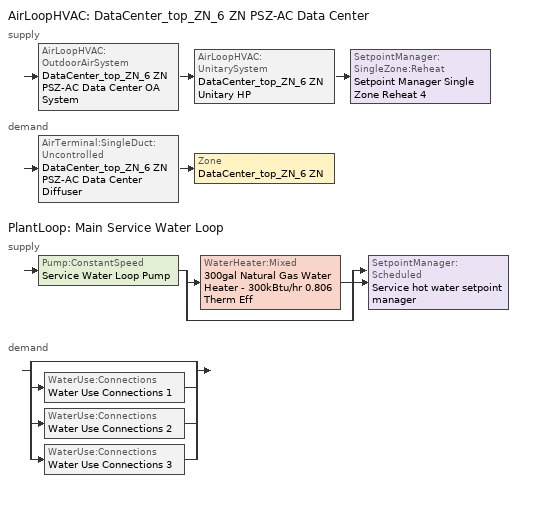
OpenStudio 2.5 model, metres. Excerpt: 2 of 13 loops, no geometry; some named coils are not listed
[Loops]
AirLoopHVAC 'DataCenter_top_ZN_6 ZN PSZ-AC Data Center'
 supply: AirLoopHVAC:OutdoorAirSystem 'DataCenter_top_ZN_6 ZN PSZ-AC Data Center OA System' > AirLoopHVAC:UnitarySystem 'DataCenter_top_ZN_6 ZN Unitary HP' > SetpointManager:SingleZone:Reheat 'Setpoint Manager Single Zone Reheat 4'
 demand: AirTerminal:SingleDuct:Uncontrolled 'DataCenter_top_ZN_6 ZN PSZ-AC Data Center Diffuser' > Zone 'DataCenter_top_ZN_6 ZN'
PlantLoop 'Main Service Water Loop'
 supply: Pump:ConstantSpeed 'Service Water Loop Pump' > split
  | WaterHeater:Mixed '300gal Natural Gas Water Heater - 300kBtu/hr 0.806 Therm Eff'
  | bypass
  join > SetpointManager:Scheduled 'Service hot water setpoint manager'
 demand: split
  | bypass
  | WaterUse:Connections 'Water Use Connections 1'
  | WaterUse:Connections 'Water Use Connections 2'
  | WaterUse:Connections 'Water Use Connections 3'
[Sizing:Zone]
DataCenter_top_ZN_6 ZN: Zone Cooling Design Supply Air Temperature Input Method=SupplyAirTemperature; Zone Cooling Design Supply Air Temperature {C}=12.8; Zone Cooling Design Supply Air Temperature Difference {deltaC}=11.11; Zone Heating Design Supply Air Temperature Input Method=SupplyAirTemperature; Zone Heating Design Supply Air Temperature {C}=40; Zone Heating Design Supply Air Temperature Difference {deltaC}=11.11; Zone Cooling Design Supply Air Humidity Ratio {kg-H2O/kg-air}=0.0085; Zone Heating Design Supply Air Humidity Ratio {kg-H2O/kg-air}=0.008; Cooling Design Air Flow Method=DesignDay; Heating Design Air Flow Method=DesignDay; Account for Dedicated Outdoor Air System=No; Dedicated Outdoor Air System Control Strategy=NeutralSupplyAir; Dedicated Outdoor Air Low Setpoint Temperature for Design {C}=autosize; Dedicated Outdoor Air High Setpoint Temperature for Design {C}=autosize
[Zone equipment]
DataCenter_top_ZN_6 ZN: DataCenter_top_ZN_6 ZN PSZ-AC Data Center Diffuser
[PlantLoop]
Main Service Water Loop: Glycol Concentration=0; Maximum Loop Temperature {C}=60; Minimum Loop Temperature {C}=10; Plant Loop Volume {m3}=Autocalculate; Load Distribution Scheme=Optimal
[Sizing:Plant]
Main Service Water Loop: Loop Type=Heating; Design Loop Exit Temperature {C}=60; Loop Design Temperature Difference {deltaC}=5; Sizing Option=NonCoincident; Zone Timesteps in Averaging Window=1; Coincident Sizing Factor Mode=None
[SetpointManager:Scheduled]
Service hot water setpoint manager: Control Variable=Temperature; Schedule=Service Water Loop Temp - 140F
[Pump:ConstantSpeed]
Service Water Loop Pump: Rated Flow Rate {m3/s}=autosize; Rated Pump Head {Pa}=29891; Rated Power Consumption {W}=autosize; Motor Efficiency=0.855; Fraction of Motor Inefficiencies to Fluid Stream=0; Pump Control Type=Intermittent; Design Power Sizing Method=PowerPerFlowPerPressure; Design Electric Power per Unit Flow Rate {W/(m3/s)}=348701.1; Design Shaft Power per Unit Flow Rate per Unit Head {W-s/m3-Pa}=1.28205
[AirLoopHVAC]
DataCenter_top_ZN_6 ZN PSZ-AC Data Center: Availability Schedule=Always On Discrete; Design Supply Air Flow Rate {m3/s}=AutoSize
[Sizing:System]
DataCenter_top_ZN_6 ZN PSZ-AC Data Center: Type of Load to Size On=Sensible; Design Outdoor Air Flow Rate {m3/s}=Autosize; Minimum System Air Flow Ratio=1; Preheat Design Temperature {C}=7; Preheat Design Humidity Ratio {kg-H2O/kg-Air}=0.008; Precool Design Temperature {C}=12.8; Precool Design Humidity Ratio {kg-H2O/kg-Air}=0.008; Central Cooling Design Supply Air Temperature {C}=12.8; Central Heating Design Supply Air Temperature {C}=40; Sizing Option=Coincident; 100% Outdoor Air in Cooling=No; 100% Outdoor Air in Heating=No; Central Cooling Design Supply Air Humidity Ratio {kg-H2O/kg-Air}=0.0085; Central Heating Design Supply Air Humidity Ratio {kg-H2O/kg-Air}=0.008; Cooling Design Air Flow Method=DesignDay; Cooling Design Air Flow Rate {m3/s}=0; Heating Design Air Flow Method=DesignDay; Heating Design Air Flow Rate {m3/s}=0; System Outdoor Air Method=ZoneSum; Zone Maximum Outdoor Air Fraction=1; Cooling Supply Air Flow Rate Per Floor Area {m3/s-m2}=0.00996765; Cooling Fraction of Autosized Cooling Supply Air Flow Rate=1; Cooling Supply Air Flow Rate Per Unit Cooling Capacity {m3/s-W}=3.94755e-05; Heating Supply Air Flow Rate Per Floor Area {m3/s-m2}=0.00996765; Heating Fraction of Autosized Heating Supply Air Flow Rate=1; Heating Fraction of Autosized Cooling Supply Air Flow Rate=1; Heating Supply Air Flow Rate Per Unit Heating Capacity {m3/s-W}=3.15882e-05; Cooling Design Capacity Method=CoolingDesignCapacity; Cooling Design Capacity {W}=autosize; Cooling Design Capacity Per Floor Area {W/m2}=234.7; Fraction of Autosized Cooling Design Capacity=1; Heating Design Capacity Method=HeatingDesignCapacity; Heating Design Capacity {W}=autosize; Heating Design Capacity Per Floor Area {W/m2}=157; Fraction of Autosized Heating Design Capacity=1; Central Cooling Capacity Control Method=OnOff
[Controller:OutdoorAir]
DataCenter_top_ZN_6 ZN PSZ-AC Data Center OA System Controller: Minimum Outdoor Air Flow Rate {m3/s}=autosize; Maximum Outdoor Air Flow Rate {m3/s}=Autosize; Economizer Control Type=NoEconomizer; Economizer Control Action Type=ModulateFlow; Economizer Maximum Limit Dry-Bulb Temperature {C}=28; Economizer Maximum Limit Enthalpy {J/kg}=64000; Economizer Minimum Limit Dry-Bulb Temperature {C}=-100; Lockout Type=NoLockout; Minimum Limit Type=FixedMinimum; Minimum Outdoor Air Schedule=Always On Discrete; Controller Mechanical Ventilation=Controller Mechanical Ventilation 4; High Humidity Control=No; Heat Recovery Bypass Control Type=BypassWhenWithinEconomizerLimits
[Controller:MechanicalVentilation]
Controller Mechanical Ventilation 4: Availability Schedule=Always On Discrete; System Outdoor Air Method=ZoneSum
[AirLoopHVAC:OutdoorAirSystem]
DataCenter_top_ZN_6 ZN PSZ-AC Data Center OA System: Controller=DataCenter_top_ZN_6 ZN PSZ-AC Data Center OA System Controller
[Fan:OnOff]
DataCenter_top_ZN_6 ZN PSZ-AC Data Center Fan: Availability Schedule=Always On Discrete; Fan Efficiency=0.55575; Pressure Rise {Pa}=622.722; Maximum Flow Rate {m3/s}=autosize; Motor Efficiency=0.855; Motor In Airstream Fraction=1; Fan Power Ratio Function of Speed Ratio Curve=Fan On Off Power Curve 3; Fan Efficiency Ratio Function of Speed Ratio Curve=Fan On Off Efficiency Curve 3
[Coil:Heating:Electric]
DataCenter_top_ZN_6 ZN PSZ-AC Data Center Electric Backup Htg Coil: Availability Schedule=Always On Discrete; Efficiency=1
[AirLoopHVAC:UnitarySystem]
DataCenter_top_ZN_6 ZN Unitary HP: Control Type=Load; Controlling Zone or Thermostat Location=DataCenter_top_ZN_6 ZN; Dehumidification Control Type=None; Supply Fan=DataCenter_top_ZN_6 ZN PSZ-AC Data Center Fan; Fan Placement=BlowThrough; Supply Air Fan Operating Mode Schedule=Always On Discrete; Heating Coil=DataCenter_top_ZN_6 ZN PSZ-AC Data Center Water-to-Air HP Htg Coil; DX Heating Coil Sizing Ratio=1; Cooling Coil=DataCenter_top_ZN_6 ZN PSZ-AC Data Center Water-to-Air HP Clg Coil; Use DOAS DX Cooling Coil=No; DOAS DX Cooling Coil Leaving Minimum Air Temperature {C}=2; Latent Load Control=SensibleOnlyLoadControl; Supplemental Heating Coil=DataCenter_top_ZN_6 ZN PSZ-AC Data Center Electric Backup Htg Coil; Supply Air Flow Rate During Cooling Operation {m3/s}=autosize; Supply Air Flow Rate During Heating Operation {m3/s}=autosize; Supply Air Flow Rate When No Cooling or Heating is Required {m3/s}=autosize; Maximum Supply Air Temperature {C}=80; Maximum Outdoor Dry-Bulb Temperature for Supplemental Heater Operation {C}=4.44444; Maximum Cycling Rate {cycles/hr}=2.5; Heat Pump Time Constant {s}=60; Fraction of On-Cycle Power Use=0.01; Heat Pump Fan Delay Time {s}=60; Ancilliary On-Cycle Electric Power {W}=0; Ancilliary Off-Cycle Electric Power {W}=0
[SetpointManager:SingleZone:Reheat]
Setpoint Manager Single Zone Reheat 4: Minimum Supply Air Temperature {C}=12.7778; Maximum Supply Air Temperature {C}=40; Control Zone=DataCenter_top_ZN_6 ZN
[AirTerminal:SingleDuct:Uncontrolled]
DataCenter_top_ZN_6 ZN PSZ-AC Data Center Diffuser: Availability Schedule=Always On Discrete; Maximum Air Flow Rate {m3/s}=AutoSize
[WaterHeater:Mixed]
300gal Natural Gas Water Heater - 300kBtu/hr 0.806 Therm Eff: Tank Volume {m3}=1.13562; Setpoint Temperature Schedule=Service Water Loop Temp - 140F; Deadband Temperature Difference {deltaC}=2; Maximum Temperature Limit {C}=82.2222; Heater Control Type=Cycle; Heater Maximum Capacity {W}=87921.3; Heater Fuel Type=NaturalGas; Heater Thermal Efficiency=0.806081; Off Cycle Parasitic Fuel Consumption Rate {W}=2770.99; Off Cycle Parasitic Fuel Type=NaturalGas; Off Cycle Parasitic Heat Fraction to Tank=0.8; On Cycle Parasitic Fuel Consumption Rate {W}=2770.99; On Cycle Parasitic Fuel Type=NaturalGas; On Cycle Parasitic Heat Fraction to Tank=0; Ambient Temperature Indicator=Schedule; Ambient Temperature Schedule=Water Heater Ambient Temp Schedule - 70F; Off Cycle Loss Coefficient to Ambient Temperature {W/K}=13.7474; On Cycle Loss Coefficient to Ambient Temperature {W/K}=13.7474; Use Side Effectiveness=1; Source Side Effectiveness=1; Use Side Design Flow Rate {m3/s}=autosize; Source Side Design Flow Rate {m3/s}=autosize; Indirect Water Heating Recovery Time {hr}=1.5; Source Side Flow Control Mode=IndirectHeatPrimarySetpoint
[WaterUse:Connections]
Name | Water Use Equipment Name 1
Water Use Connections 1 | Core_bottom Service Water Use 0.58gal/min
Water Use Connections 2 | Core_mid Service Water Use 0.58gal/min
Water Use Connections 3 | Core_top Service Water Use 0.58gal/min
[WaterUse:Equipment:Definition] Peak Flow Rate {m3/s}=3.65923e-05
Name | Target Temperature Schedule | Sensible Fraction Schedule | Latent Fraction Schedule
Main Service Water Use Def 0.58gal/min | Mixed Water At Faucet Temp - 140F | Fraction Sensible - 0.2 | Fraction Latent - 0.05
Main Service Water Use Def 0.58gal/min 1 | Mixed Water At Faucet Temp - 140F 1 | Fraction Sensible - 0.2 1 | Fraction Latent - 0.05 1
Main Service Water Use Def 0.58gal/min 2 | Mixed Water At Faucet Temp - 140F 2 | Fraction Sensible - 0.2 2 | Fraction Latent - 0.05 2
[WaterUse:Equipment] Flow Rate Fraction Schedule=OfficeLarge BLDG_SWH_SCH
Name | Water Use Equipment Definition | Space
Core_bottom Service Water Use 0.58gal/min | Main Service Water Use Def 0.58gal/min | Core_bottom
Core_mid Service Water Use 0.58gal/min | Main Service Water Use Def 0.58gal/min 1 | Core_mid
Core_top Service Water Use 0.58gal/min | Main Service Water Use Def 0.58gal/min 2 | Core_top
[Schedule:Ruleset]
Service Water Loop Temp - 140F: Default Day Schedule=Service Water Loop Temp - 140F Default
Water Heater Ambient Temp Schedule - 70F: Default Day Schedule=Water Heater Ambient Temp Schedule - 70F Default
Fraction Sensible - 0.2: Default Day Schedule=Schedule Day 27
Fraction Latent - 0.05: Default Day Schedule=Schedule Day 28
Mixed Water At Faucet Temp - 140F: Default Day Schedule=Schedule Day 29
OfficeLarge BLDG_SWH_SCH: Default Day Schedule=OfficeLarge BLDG_SWH_SCH Default; Summer Design Day Schedule=OfficeLarge BLDG_SWH_SCH Summer Design Day; Winter Design Day Schedule=OfficeLarge BLDG_SWH_SCH Winter Design Day
Fraction Sensible - 0.2 1: Default Day Schedule=Schedule Day 32
Fraction Latent - 0.05 1: Default Day Schedule=Schedule Day 33
Mixed Water At Faucet Temp - 140F 1: Default Day Schedule=Schedule Day 34
Fraction Sensible - 0.2 2: Default Day Schedule=Schedule Day 35
Fraction Latent - 0.05 2: Default Day Schedule=Schedule Day 36
Mixed Water At Faucet Temp - 140F 2: Default Day Schedule=Schedule Day 37
[Schedule:Day]
Service Water Loop Temp - 140F Default; Schedule Day 29; Schedule Day 34; Schedule Day 37: 24, 0, 60
Water Heater Ambient Temp Schedule - 70F Default: 24, 0, 21.1111
Schedule Day 27; Schedule Day 32; Schedule Day 35: 24, 0, 0.2
Schedule Day 28; Schedule Day 33; Schedule Day 36: 24, 0, 0.05
OfficeLarge BLDG_SWH_SCH Default: 6, 0, 0, 7, 0, 0.07, 11, 0, 0.04, 13, 0, 0.06, 14, 0, 0.09, 15, 0, 0.06, 21, 0, 0.04, 22, 0, 0.07, 24, 0, 0.04
OfficeLarge BLDG_SWH_SCH Summer Design Day; OfficeLarge BLDG_SWH_SCH SmrDsn|Wkdy Day: 6, 0, 0, 7, 0, 0.07, 8, 0, 0.19, 9, 0, 0.35, 10, 0, 0.38, 11, 0, 0.39, 12, 0, 0.47, 13, 0, 0.57, 14, 0, 0.54, 15, 0, 0.34, 16, 0, 0.33, 17, 0, 0.44, 18, 0, 0.26, 19, 0, 0.21, 20, 0, 0.15, 21, 0, 0.17, 22, 0, 0.08, 24, 0, 0.05
OfficeLarge BLDG_SWH_SCH Winter Design Day; OfficeLarge BLDG_SWH_SCH WntrDsn|Sat Day: 6, 0, 0, 7, 0, 0.07, 8, 0, 0.11, 9, 0, 0.15, 10, 0, 0.21, 11, 0, 0.19, 12, 0, 0.23, 13, 0, 0.2, 14, 0, 0.19, 15, 0, 0.15, 16, 0, 0.13, 17, 0, 0.14, 21, 0, 0.07, 22, 0, 0.09, 24, 0, 0.05
[Schedule:Rule] Schedule Ruleset=OfficeLarge BLDG_SWH_SCH; Date Specification Type=DateRange; Start Month=1; Start Day=1; End Month=12; End Day=31
Name | Rule Order | Day Schedule | Apply Monday | Apply Tuesday | Apply Wednesday | Apply Thursday | Apply Friday | Apply Saturday
Schedule Rule 17 | 1 | OfficeLarge BLDG_SWH_SCH SmrDsn|Wkdy Day | Yes | Yes | Yes | Yes | Yes
Schedule Rule 18 | 0 | OfficeLarge BLDG_SWH_SCH WntrDsn|Sat Day |  |  |  |  |  | Yes
[Schedule:Constant]
Always On Discrete: Value=1
[Curve:Exponent]
Fan On Off Power Curve 3: Coefficient1 Constant=1; Coefficient2 Constant=0; Coefficient3 Constant=0; Minimum Value of x=0; Maximum Value of x=1
[Curve:Cubic]
Fan On Off Efficiency Curve 3: Coefficient1 Constant=1; Coefficient2 x=0; Coefficient3 x**2=0; Coefficient4 x**3=0; Minimum Value of x=0; Maximum Value of x=1
